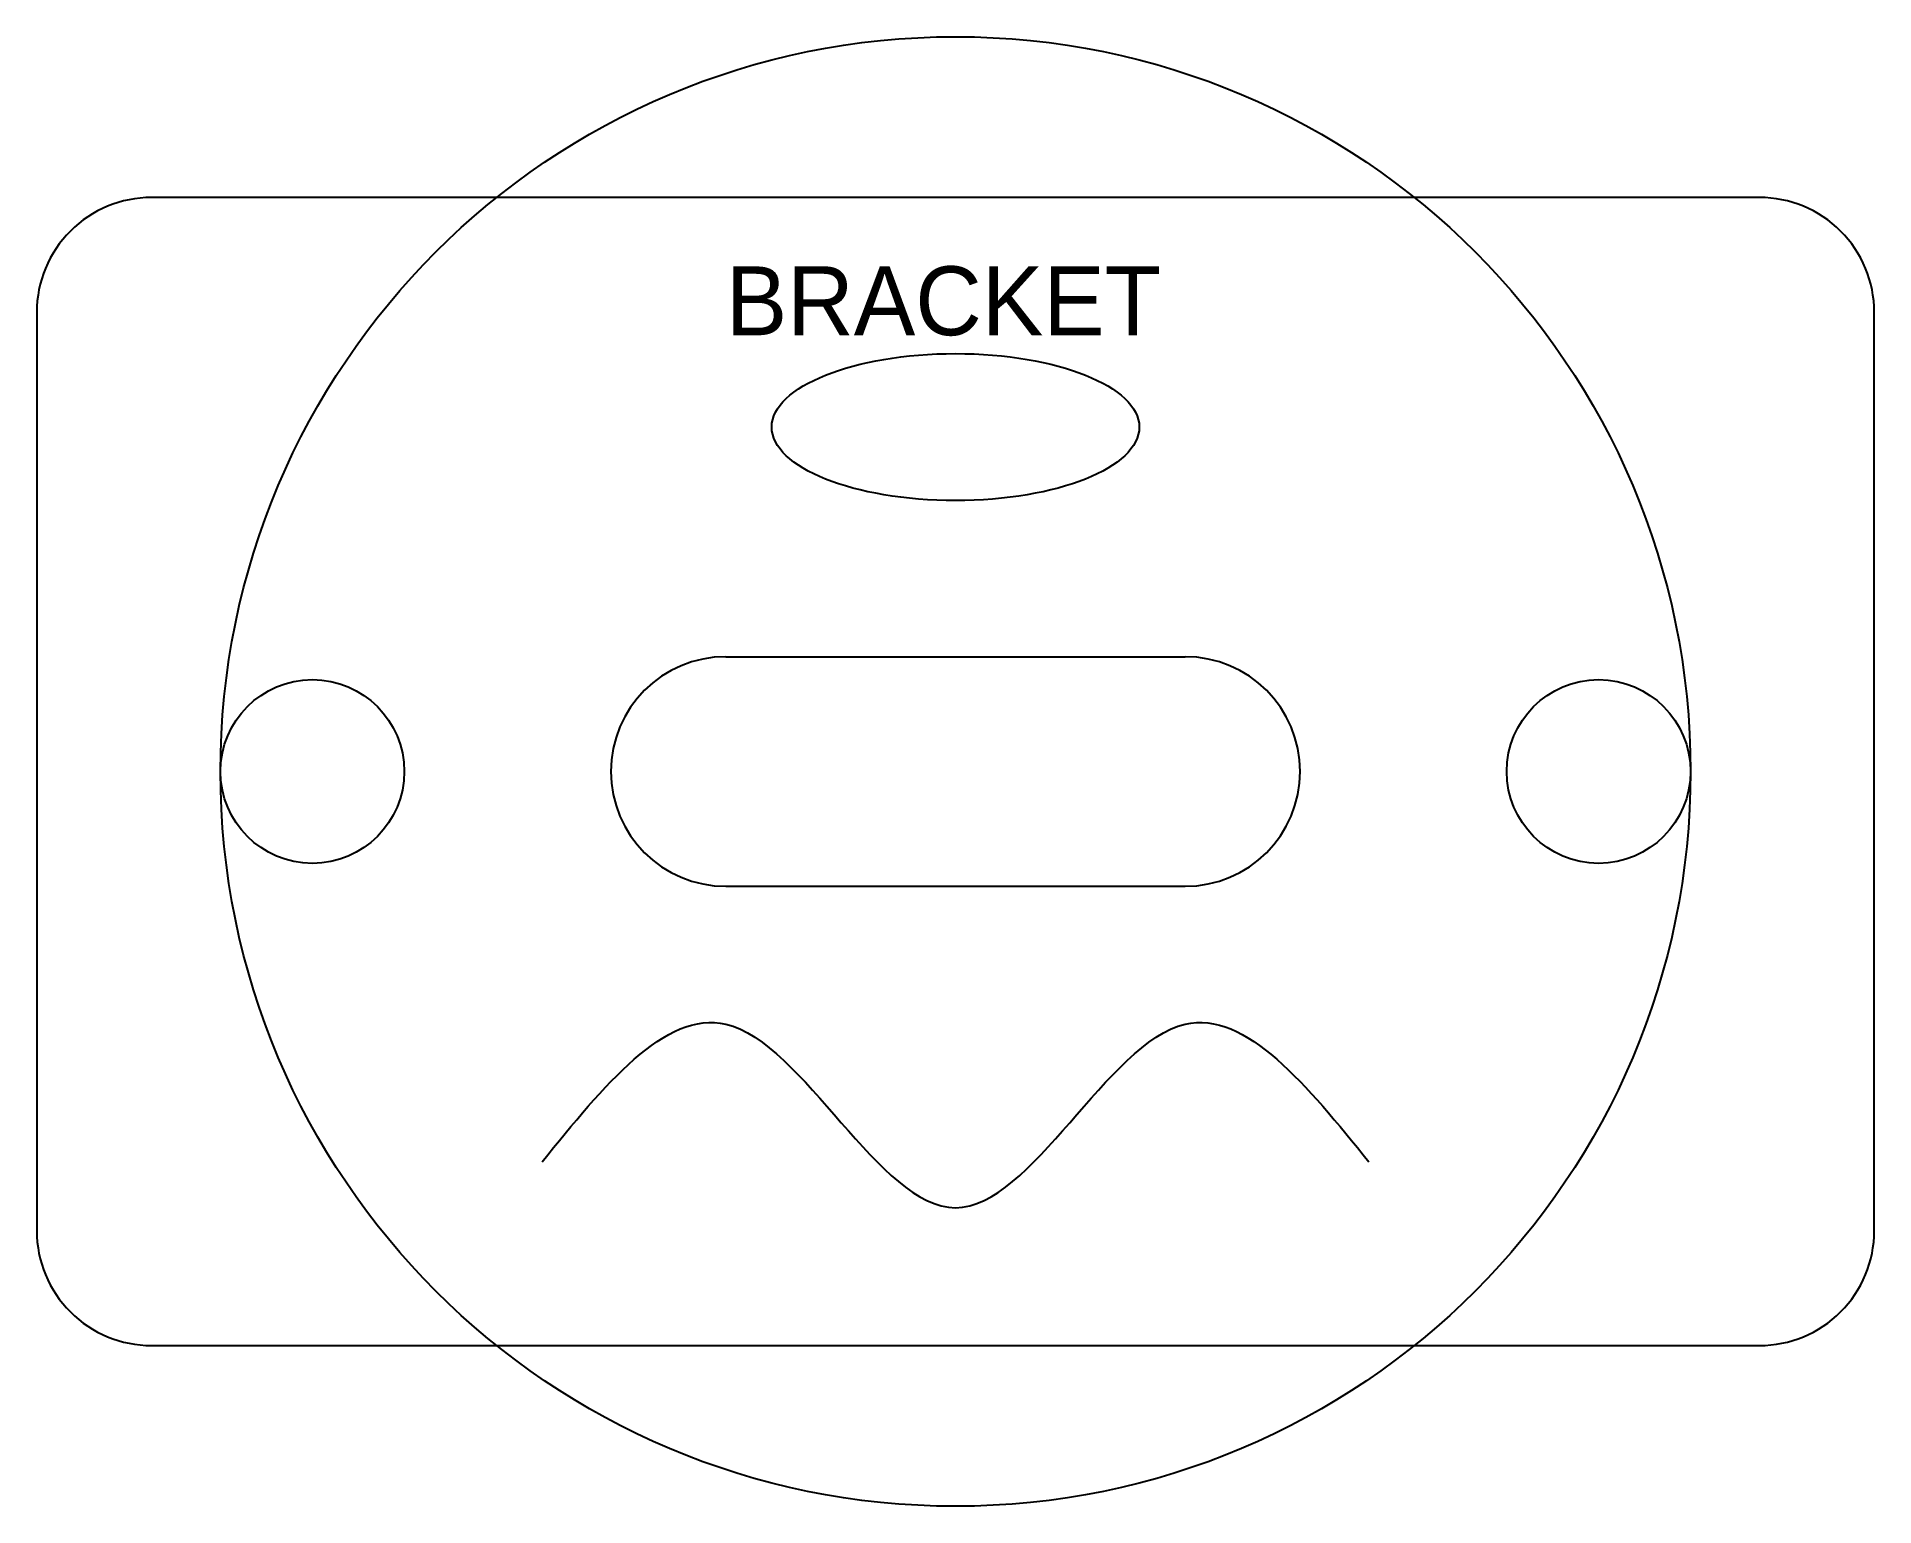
# Model space of a CAD drawing. Header units: millimetres. Extents: x 0 to 80, y -7 to 57.
import ezdxf

# ---------------------------------------------------------------- set-up
doc = ezdxf.new("R2010")
doc.units = ezdxf.units.MM
for name, color, linetype in [('CUT', 1, 'Continuous'), ('ENGRAVE', 5, 'Continuous'), ('SCORE', 3, 'Continuous')]:
    doc.layers.add(name, color=color, linetype=linetype)

msp = doc.modelspace()

# ---------------------------------------------------------------- linework, layer by layer
at = {"layer": 'CUT'}
for p, q in [((30, 30), (50, 30)), ((30, 20), (50, 20))]:
    msp.add_line(p, q, dxfattribs=at)
msp.add_lwpolyline([(5, 0), (75, 0, 0.414214), (80, 5), (80, 45, 0.414214), (75, 50), (5, 50, 0.414214), (0, 45), (0, 5, 0.414214)], format="xyb", close=True, dxfattribs=at)
msp.add_circle((12, 25), 4, dxfattribs=at)
at = {"layer": 'CUT', "color": 4}
msp.add_circle((68, 25), 4, dxfattribs=at)
at = {"layer": 'CUT'}
for centre, start, end in [((30, 25), 90, 270), ((50, 25), -90, 90)]:
    msp.add_arc(centre, 5, start, end, dxfattribs=at)
at = {"layer": 'Defpoints'}
msp.add_circle((40, 25), 32, dxfattribs=at)
at = {"layer": 'ENGRAVE'}
msp.add_ellipse((40, 40), major_axis=(8, 0), ratio=0.4, dxfattribs=at)
at = {"layer": 'SCORE'}
msp.add_spline([(22, 8), (30, 14), (40, 6), (50, 14), (58, 8)], degree=3, dxfattribs=at)

# ---------------------------------------------------------------- texts
at = {"layer": 'ENGRAVE'}
msp.add_text('BRACKET', height=3, dxfattribs=at).set_placement((30, 44))

doc.saveas('drawing.dxf')
